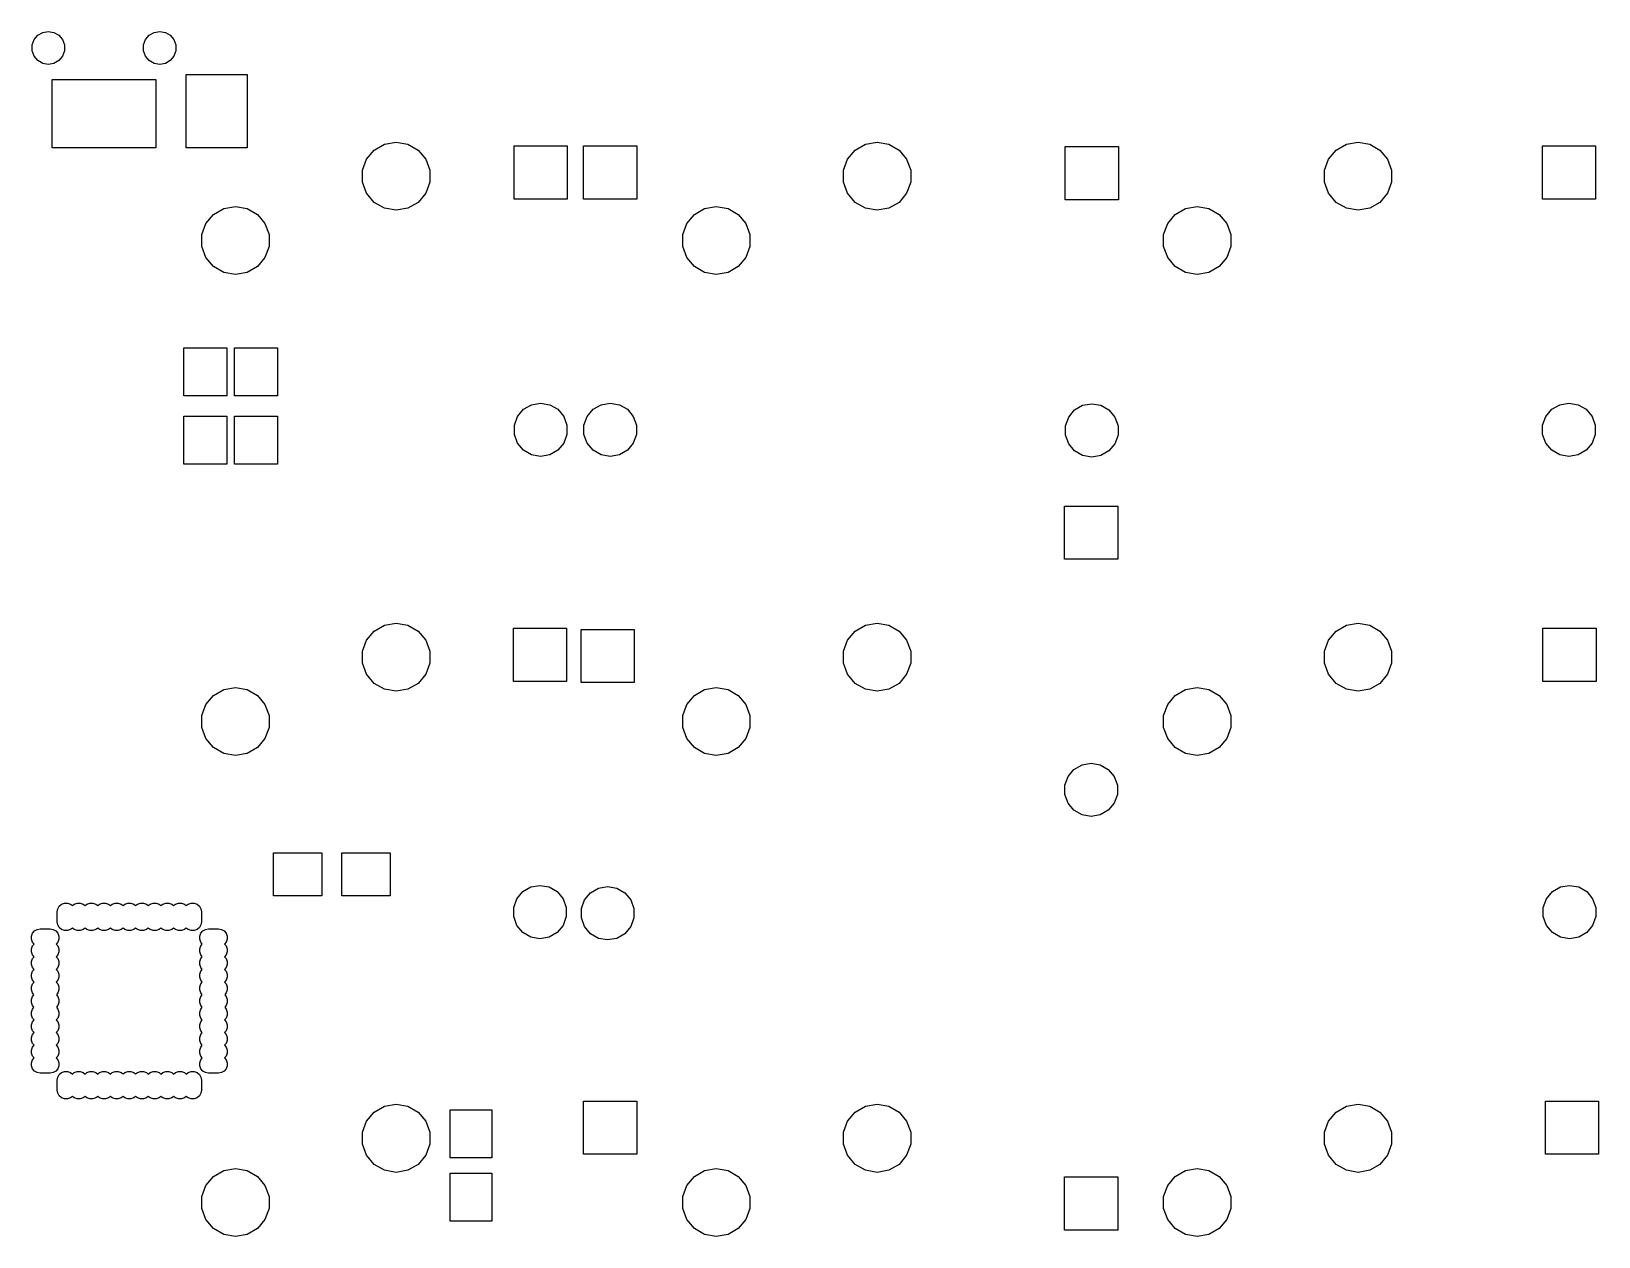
# Model space of a CAD drawing. Extents: x 17 to 274, y -105 to -11.
# Drawn here: x 143.1 to 205, y -58.8 to -11.2 of the extents above; entities that cross this region are included whole.
import ezdxf

# ---------------------------------------------------------------- set-up
doc = ezdxf.new("R2010")
doc.units = 0
doc.header["$MEASUREMENT"] = 0
doc.layers.add('BLACK', color=7, linetype='CONTINUOUS')

msp = doc.modelspace()

# ---------------------------------------------------------------- linework, layer by layer
at = {"layer": 'Black'}
for p, q in [((143.158, -11.7377), (143.236, -11.5249)), ((143.158, -11.9641), (143.158, -11.7377)), ((143.236, -11.5249), (143.381, -11.3514)), ((143.381, -11.3514), (143.577, -11.2382)), ((143.577, -11.2382), (143.8, -11.1988)), ((143.8, -11.1988), (144.023, -11.2382)), ((144.023, -11.2382), (144.219, -11.3514)), ((144.219, -11.3514), (144.365, -11.5249)), ((144.365, -11.5249), (144.443, -11.7377)), ((144.443, -11.7377), (144.443, -11.9641)), ((147.557, -11.7377), (147.635, -11.5249)), ((147.557, -11.9641), (147.557, -11.7377)), ((147.635, -11.5249), (147.781, -11.3514)), ((147.781, -11.3514), (147.977, -11.2382)), ((147.977, -11.2382), (148.2, -11.1988)), ((148.2, -11.1988), (148.423, -11.2382)), ((148.423, -11.2382), (148.619, -11.3514)), ((148.619, -11.3514), (148.764, -11.5249)), ((148.764, -11.5249), (148.842, -11.7377)), ((148.842, -11.7377), (148.842, -11.9641)), ((143.236, -12.1769), (143.158, -11.9641)), ((143.381, -12.3504), (143.236, -12.1769)), ((143.577, -12.4636), (143.381, -12.3504)), ((144.219, -12.3504), (144.023, -12.4636)), ((144.365, -12.1769), (144.219, -12.3504)), ((144.443, -11.9641), (144.365, -12.1769)), ((147.635, -12.1769), (147.557, -11.9641)), ((147.781, -12.3504), (147.635, -12.1769)), ((147.977, -12.4636), (147.781, -12.3504)), ((148.619, -12.3504), (148.423, -12.4636)), ((148.764, -12.1769), (148.619, -12.3504)), ((148.842, -11.9641), (148.764, -12.1769)), ((143.8, -12.503), (143.577, -12.4636)), ((144.023, -12.4636), (143.8, -12.503)), ((148.2, -12.503), (147.977, -12.4636)), ((148.423, -12.4636), (148.2, -12.503)), ((149.251, -15.7999), (149.251, -12.9006)), ((149.251, -12.9006), (151.65, -12.9006)), ((151.65, -12.9006), (151.65, -15.7999)), ((143.95, -15.7999), (143.95, -13.0987)), ((143.95, -13.0987), (144.85, -13.0987)), ((144.85, -13.0987), (145.65, -13.0987)), ((145.65, -13.0987), (146.45, -13.0987)), ((146.45, -13.0987), (147.25, -13.0987)), ((147.25, -13.0987), (148.05, -13.0987)), ((148.05, -13.0987), (148.05, -15.7999)), ((144.75, -15.7999), (143.95, -15.7999)), ((144.85, -15.7999), (144.75, -15.7999)), ((145.55, -15.7999), (144.85, -15.7999)), ((145.65, -15.7999), (145.55, -15.7999)), ((146.35, -15.7999), (145.65, -15.7999)), ((146.45, -15.7999), (146.35, -15.7999)), ((147.15, -15.7999), (146.45, -15.7999)), ((148.05, -15.7999), (147.15, -15.7999)), ((151.65, -15.7999), (149.251, -15.7999)), ((156.372, -16.2459), (156.673, -15.8873)), ((156.673, -15.8873), (157.079, -15.6532)), ((157.079, -15.6532), (157.54, -15.5719)), ((157.54, -15.5719), (158.001, -15.6532)), ((158.001, -15.6532), (158.407, -15.8873)), ((158.407, -15.8873), (158.708, -16.2459)), ((162.198, -17.8252), (162.198, -15.7259)), ((162.198, -15.7259), (164.297, -15.7259)), ((164.297, -15.7259), (164.297, -17.8252)), ((164.948, -17.8252), (164.948, -15.7259)), ((164.948, -15.7259), (167.047, -15.7259)), ((167.047, -15.7259), (167.047, -17.8252)), ((175.372, -16.2459), (175.673, -15.8873)), ((175.673, -15.8873), (176.079, -15.6532)), ((176.079, -15.6532), (176.54, -15.5719)), ((176.54, -15.5719), (177.001, -15.6532)), ((177.001, -15.6532), (177.407, -15.8873)), ((177.407, -15.8873), (177.708, -16.2459)), ((183.973, -17.8501), (183.973, -15.7509)), ((183.973, -15.7509), (186.072, -15.7509)), ((186.072, -15.7509), (186.072, -17.8501)), ((194.372, -16.2459), (194.673, -15.8873)), ((194.673, -15.8873), (195.079, -15.6532)), ((195.079, -15.6532), (195.54, -15.5719)), ((195.54, -15.5719), (196.001, -15.6532)), ((196.001, -15.6532), (196.407, -15.8873)), ((196.407, -15.8873), (196.708, -16.2459)), ((202.823, -17.8252), (202.823, -15.7259)), ((202.823, -15.7259), (204.922, -15.7259)), ((204.922, -15.7259), (204.922, -17.8252)), ((156.212, -16.6859), (156.372, -16.2459)), ((156.212, -17.1541), (156.212, -16.6859)), ((158.708, -16.2459), (158.868, -16.6859)), ((158.868, -16.6859), (158.868, -17.1541)), ((175.212, -16.6859), (175.372, -16.2459)), ((175.212, -17.1541), (175.212, -16.6859)), ((177.708, -16.2459), (177.868, -16.6859)), ((177.868, -16.6859), (177.868, -17.1541)), ((194.212, -16.6859), (194.372, -16.2459)), ((194.212, -17.1541), (194.212, -16.6859)), ((196.708, -16.2459), (196.868, -16.6859)), ((196.868, -16.6859), (196.868, -17.1541)), ((156.372, -17.5941), (156.212, -17.1541)), ((158.868, -17.1541), (158.708, -17.5941)), ((175.372, -17.5941), (175.212, -17.1541)), ((177.868, -17.1541), (177.708, -17.5941)), ((194.372, -17.5941), (194.212, -17.1541)), ((196.868, -17.1541), (196.708, -17.5941)), ((156.673, -17.9527), (156.372, -17.5941)), ((157.079, -18.1868), (156.673, -17.9527)), ((158.407, -17.9527), (158.001, -18.1868)), ((158.708, -17.5941), (158.407, -17.9527)), ((164.297, -17.8252), (162.198, -17.8252)), ((167.047, -17.8252), (164.948, -17.8252)), ((175.673, -17.9527), (175.372, -17.5941)), ((176.079, -18.1868), (175.673, -17.9527)), ((177.407, -17.9527), (177.001, -18.1868)), ((177.708, -17.5941), (177.407, -17.9527)), ((186.072, -17.8501), (183.973, -17.8501)), ((194.673, -17.9527), (194.372, -17.5941)), ((195.079, -18.1868), (194.673, -17.9527)), ((196.407, -17.9527), (196.001, -18.1868)), ((196.708, -17.5941), (196.407, -17.9527)), ((204.922, -17.8252), (202.823, -17.8252)), ((150.022, -18.7859), (150.323, -18.4273)), ((150.323, -18.4273), (150.729, -18.1932)), ((150.729, -18.1932), (151.19, -18.1119)), ((151.19, -18.1119), (151.651, -18.1932)), ((151.651, -18.1932), (152.057, -18.4273)), ((152.057, -18.4273), (152.358, -18.7859)), ((157.54, -18.2681), (157.079, -18.1868)), ((158.001, -18.1868), (157.54, -18.2681)), ((169.022, -18.7859), (169.323, -18.4273)), ((169.323, -18.4273), (169.729, -18.1932)), ((169.729, -18.1932), (170.19, -18.1119)), ((170.19, -18.1119), (170.651, -18.1932)), ((170.651, -18.1932), (171.057, -18.4273)), ((171.057, -18.4273), (171.358, -18.7859)), ((176.54, -18.2681), (176.079, -18.1868)), ((177.001, -18.1868), (176.54, -18.2681)), ((188.022, -18.7859), (188.323, -18.4273)), ((188.323, -18.4273), (188.729, -18.1932)), ((188.729, -18.1932), (189.19, -18.1119)), ((189.19, -18.1119), (189.651, -18.1932)), ((189.651, -18.1932), (190.057, -18.4273)), ((190.057, -18.4273), (190.358, -18.7859)), ((195.54, -18.2681), (195.079, -18.1868)), ((196.001, -18.1868), (195.54, -18.2681)), ((149.862, -19.2259), (150.022, -18.7859)), ((152.358, -18.7859), (152.518, -19.2259)), ((168.862, -19.2259), (169.022, -18.7859)), ((171.358, -18.7859), (171.518, -19.2259)), ((187.862, -19.2259), (188.022, -18.7859)), ((190.358, -18.7859), (190.518, -19.2259)), ((149.862, -19.6941), (149.862, -19.2259)), ((150.022, -20.1341), (149.862, -19.6941)), ((152.518, -19.6941), (152.358, -20.1341)), ((152.518, -19.2259), (152.518, -19.6941)), ((168.862, -19.6941), (168.862, -19.2259)), ((169.022, -20.1341), (168.862, -19.6941)), ((171.518, -19.6941), (171.358, -20.1341)), ((171.518, -19.2259), (171.518, -19.6941)), ((187.862, -19.6941), (187.862, -19.2259)), ((188.022, -20.1341), (187.862, -19.6941)), ((190.518, -19.6941), (190.358, -20.1341)), ((190.518, -19.2259), (190.518, -19.6941)), ((150.323, -20.4927), (150.022, -20.1341)), ((152.358, -20.1341), (152.057, -20.4927)), ((169.323, -20.4927), (169.022, -20.1341)), ((171.358, -20.1341), (171.057, -20.4927)), ((188.323, -20.4927), (188.022, -20.1341)), ((190.358, -20.1341), (190.057, -20.4927)), ((150.729, -20.7268), (150.323, -20.4927)), ((151.19, -20.8081), (150.729, -20.7268)), ((151.651, -20.7268), (151.19, -20.8081)), ((152.057, -20.4927), (151.651, -20.7268)), ((169.729, -20.7268), (169.323, -20.4927)), ((170.19, -20.8081), (169.729, -20.7268)), ((170.651, -20.7268), (170.19, -20.8081)), ((171.057, -20.4927), (170.651, -20.7268)), ((188.729, -20.7268), (188.323, -20.4927)), ((189.19, -20.8081), (188.729, -20.7268)), ((189.651, -20.7268), (189.19, -20.8081)), ((190.057, -20.4927), (189.651, -20.7268)), ((149.15, -25.6), (149.15, -23.7)), ((149.15, -23.7), (150.85, -23.7)), ((150.85, -23.7), (150.85, -25.6)), ((151.15, -25.6), (151.15, -23.7)), ((151.15, -23.7), (152.85, -23.7)), ((152.85, -23.7), (152.85, -25.6)), ((150.85, -25.6), (149.15, -25.6)), ((152.85, -25.6), (151.15, -25.6)), ((162.57, -26.1284), (162.887, -25.9454)), ((162.887, -25.9454), (163.247, -25.8819)), ((163.247, -25.8819), (163.608, -25.9454)), ((163.608, -25.9454), (163.925, -26.1284)), ((165.32, -26.1284), (165.637, -25.9454)), ((165.637, -25.9454), (165.997, -25.8819)), ((165.997, -25.8819), (166.358, -25.9454)), ((166.358, -25.9454), (166.675, -26.1284)), ((184.345, -26.1534), (184.662, -25.9704)), ((184.662, -25.9704), (185.022, -25.9069)), ((185.022, -25.9069), (185.383, -25.9704)), ((185.383, -25.9704), (185.7, -26.1534)), ((203.195, -26.1284), (203.512, -25.9454)), ((203.512, -25.9454), (203.872, -25.8819)), ((203.872, -25.8819), (204.233, -25.9454)), ((204.233, -25.9454), (204.55, -26.1284)), ((149.15, -28.3), (149.15, -26.4)), ((149.15, -26.4), (150.85, -26.4)), ((150.85, -26.4), (150.85, -28.3)), ((151.15, -28.3), (151.15, -26.4)), ((151.15, -26.4), (152.85, -26.4)), ((152.85, -26.4), (152.85, -28.3)), ((162.21, -26.7526), (162.335, -26.4087)), ((162.335, -26.4087), (162.57, -26.1284)), ((163.925, -26.1284), (164.16, -26.4087)), ((164.16, -26.4087), (164.285, -26.7526)), ((164.96, -26.7526), (165.085, -26.4087)), ((165.085, -26.4087), (165.32, -26.1284)), ((166.675, -26.1284), (166.91, -26.4087)), ((166.91, -26.4087), (167.035, -26.7526)), ((183.985, -26.7776), (184.11, -26.4337)), ((184.11, -26.4337), (184.345, -26.1534)), ((185.7, -26.1534), (185.935, -26.4337)), ((185.935, -26.4337), (186.06, -26.7776)), ((202.835, -26.7526), (202.96, -26.4087)), ((202.96, -26.4087), (203.195, -26.1284)), ((204.55, -26.1284), (204.785, -26.4087)), ((204.785, -26.4087), (204.91, -26.7526)), ((162.21, -27.1185), (162.21, -26.7526)), ((162.335, -27.4623), (162.21, -27.1185)), ((164.285, -27.1185), (164.16, -27.4623)), ((164.285, -26.7526), (164.285, -27.1185)), ((164.96, -27.1185), (164.96, -26.7526)), ((165.085, -27.4623), (164.96, -27.1185)), ((167.035, -27.1185), (166.91, -27.4623)), ((167.035, -26.7526), (167.035, -27.1185)), ((183.985, -27.1435), (183.985, -26.7776)), ((184.11, -27.4873), (183.985, -27.1435)), ((186.06, -27.1435), (185.935, -27.4873)), ((186.06, -26.7776), (186.06, -27.1435)), ((202.835, -27.1185), (202.835, -26.7526)), ((202.96, -27.4623), (202.835, -27.1185)), ((204.91, -27.1185), (204.785, -27.4623)), ((204.91, -26.7526), (204.91, -27.1185)), ((162.57, -27.7427), (162.335, -27.4623)), ((162.887, -27.9256), (162.57, -27.7427)), ((163.925, -27.7427), (163.608, -27.9256)), ((164.16, -27.4623), (163.925, -27.7427)), ((165.32, -27.7427), (165.085, -27.4623)), ((165.637, -27.9256), (165.32, -27.7427)), ((166.675, -27.7427), (166.358, -27.9256)), ((166.91, -27.4623), (166.675, -27.7427)), ((184.345, -27.7677), (184.11, -27.4873)), ((184.662, -27.9506), (184.345, -27.7677)), ((185.7, -27.7677), (185.383, -27.9506)), ((185.935, -27.4873), (185.7, -27.7677)), ((203.195, -27.7427), (202.96, -27.4623)), ((203.512, -27.9256), (203.195, -27.7427)), ((204.55, -27.7427), (204.233, -27.9256)), ((204.785, -27.4623), (204.55, -27.7427)), ((150.85, -28.3), (149.15, -28.3)), ((152.85, -28.3), (151.15, -28.3)), ((163.247, -27.9892), (162.887, -27.9256)), ((163.608, -27.9256), (163.247, -27.9892)), ((165.997, -27.9892), (165.637, -27.9256)), ((166.358, -27.9256), (165.997, -27.9892)), ((185.022, -28.0142), (184.662, -27.9506)), ((185.383, -27.9506), (185.022, -28.0142)), ((203.872, -27.9892), (203.512, -27.9256)), ((204.233, -27.9256), (203.872, -27.9892)), ((183.948, -32.0501), (183.948, -29.9509)), ((183.948, -29.9509), (186.047, -29.9509)), ((186.047, -29.9509), (186.047, -32.0501)), ((186.047, -32.0501), (183.948, -32.0501)), ((156.673, -34.8873), (157.079, -34.6532)), ((157.079, -34.6532), (157.54, -34.5719)), ((157.54, -34.5719), (158.001, -34.6532)), ((158.001, -34.6532), (158.407, -34.8873)), ((175.673, -34.8873), (176.079, -34.6532)), ((176.079, -34.6532), (176.54, -34.5719)), ((176.54, -34.5719), (177.001, -34.6532)), ((177.001, -34.6532), (177.407, -34.8873)), ((194.673, -34.8873), (195.079, -34.6532)), ((195.079, -34.6532), (195.54, -34.5719)), ((195.54, -34.5719), (196.001, -34.6532)), ((196.001, -34.6532), (196.407, -34.8873)), ((156.212, -35.6859), (156.372, -35.2459)), ((156.372, -35.2459), (156.673, -34.8873)), ((158.407, -34.8873), (158.708, -35.2459)), ((158.708, -35.2459), (158.868, -35.6859)), ((162.173, -36.8751), (162.173, -34.7759)), ((162.173, -34.7759), (164.272, -34.7759)), ((164.272, -34.7759), (164.272, -36.8751)), ((164.848, -36.9251), (164.848, -34.8259)), ((164.848, -34.8259), (166.947, -34.8259)), ((166.947, -34.8259), (166.947, -36.9251)), ((175.212, -35.6859), (175.372, -35.2459)), ((175.372, -35.2459), (175.673, -34.8873)), ((177.407, -34.8873), (177.708, -35.2459)), ((177.708, -35.2459), (177.868, -35.6859)), ((194.212, -35.6859), (194.372, -35.2459)), ((194.372, -35.2459), (194.673, -34.8873)), ((196.407, -34.8873), (196.708, -35.2459)), ((196.708, -35.2459), (196.868, -35.6859)), ((202.848, -36.8751), (202.848, -34.7759)), ((202.848, -34.7759), (204.947, -34.7759)), ((204.947, -34.7759), (204.947, -36.8751)), ((156.212, -36.1541), (156.212, -35.6859)), ((158.868, -35.6859), (158.868, -36.1541)), ((175.212, -36.1541), (175.212, -35.6859)), ((177.868, -35.6859), (177.868, -36.1541)), ((194.212, -36.1541), (194.212, -35.6859)), ((196.868, -35.6859), (196.868, -36.1541)), ((156.372, -36.5941), (156.212, -36.1541)), ((158.868, -36.1541), (158.708, -36.5941)), ((175.372, -36.5941), (175.212, -36.1541)), ((177.868, -36.1541), (177.708, -36.5941)), ((194.372, -36.5941), (194.212, -36.1541)), ((196.868, -36.1541), (196.708, -36.5941)), ((150.729, -37.1932), (151.19, -37.1119)), ((151.19, -37.1119), (151.651, -37.1932)), ((156.673, -36.9527), (156.372, -36.5941)), ((157.079, -37.1868), (156.673, -36.9527)), ((158.407, -36.9527), (158.001, -37.1868)), ((158.708, -36.5941), (158.407, -36.9527)), ((164.272, -36.8751), (162.173, -36.8751)), ((166.947, -36.9251), (164.848, -36.9251)), ((169.729, -37.1932), (170.19, -37.1119)), ((170.19, -37.1119), (170.651, -37.1932)), ((175.673, -36.9527), (175.372, -36.5941)), ((176.079, -37.1868), (175.673, -36.9527)), ((177.407, -36.9527), (177.001, -37.1868)), ((177.708, -36.5941), (177.407, -36.9527)), ((188.729, -37.1932), (189.19, -37.1119)), ((189.19, -37.1119), (189.651, -37.1932)), ((194.673, -36.9527), (194.372, -36.5941)), ((195.079, -37.1868), (194.673, -36.9527)), ((196.407, -36.9527), (196.001, -37.1868)), ((196.708, -36.5941), (196.407, -36.9527)), ((204.947, -36.8751), (202.848, -36.8751)), ((150.022, -37.7859), (150.323, -37.4273)), ((150.323, -37.4273), (150.729, -37.1932)), ((151.651, -37.1932), (152.057, -37.4273)), ((152.057, -37.4273), (152.358, -37.7859)), ((157.54, -37.2681), (157.079, -37.1868)), ((158.001, -37.1868), (157.54, -37.2681)), ((169.022, -37.7859), (169.323, -37.4273)), ((169.323, -37.4273), (169.729, -37.1932)), ((170.651, -37.1932), (171.057, -37.4273)), ((171.057, -37.4273), (171.358, -37.7859)), ((176.54, -37.2681), (176.079, -37.1868)), ((177.001, -37.1868), (176.54, -37.2681)), ((188.022, -37.7859), (188.323, -37.4273)), ((188.323, -37.4273), (188.729, -37.1932)), ((189.651, -37.1932), (190.057, -37.4273)), ((190.057, -37.4273), (190.358, -37.7859)), ((195.54, -37.2681), (195.079, -37.1868)), ((196.001, -37.1868), (195.54, -37.2681)), ((149.862, -38.2259), (150.022, -37.7859)), ((149.862, -38.6941), (149.862, -38.2259)), ((152.358, -37.7859), (152.518, -38.2259)), ((152.518, -38.2259), (152.518, -38.6941)), ((168.862, -38.2259), (169.022, -37.7859)), ((168.862, -38.6941), (168.862, -38.2259)), ((171.358, -37.7859), (171.518, -38.2259)), ((171.518, -38.2259), (171.518, -38.6941)), ((187.862, -38.2259), (188.022, -37.7859)), ((187.862, -38.6941), (187.862, -38.2259)), ((190.358, -37.7859), (190.518, -38.2259)), ((190.518, -38.2259), (190.518, -38.6941)), ((150.022, -39.1341), (149.862, -38.6941)), ((152.518, -38.6941), (152.358, -39.1341)), ((169.022, -39.1341), (168.862, -38.6941)), ((171.518, -38.6941), (171.358, -39.1341)), ((188.022, -39.1341), (187.862, -38.6941)), ((190.518, -38.6941), (190.358, -39.1341)), ((150.323, -39.4927), (150.022, -39.1341)), ((150.729, -39.7268), (150.323, -39.4927)), ((152.057, -39.4927), (151.651, -39.7268)), ((152.358, -39.1341), (152.057, -39.4927)), ((169.323, -39.4927), (169.022, -39.1341)), ((169.729, -39.7268), (169.323, -39.4927)), ((171.057, -39.4927), (170.651, -39.7268)), ((171.358, -39.1341), (171.057, -39.4927)), ((188.323, -39.4927), (188.022, -39.1341)), ((188.729, -39.7268), (188.323, -39.4927)), ((190.057, -39.4927), (189.651, -39.7268)), ((190.358, -39.1341), (190.057, -39.4927)), ((151.19, -39.8081), (150.729, -39.7268)), ((151.651, -39.7268), (151.19, -39.8081)), ((170.19, -39.8081), (169.729, -39.7268)), ((170.651, -39.7268), (170.19, -39.8081)), ((184.32, -40.3534), (184.637, -40.1704)), ((184.637, -40.1704), (184.997, -40.1069)), ((184.997, -40.1069), (185.358, -40.1704)), ((185.358, -40.1704), (185.675, -40.3534)), ((189.19, -39.8081), (188.729, -39.7268)), ((189.651, -39.7268), (189.19, -39.8081)), ((183.96, -40.9776), (184.085, -40.6337)), ((184.085, -40.6337), (184.32, -40.3534)), ((185.675, -40.3534), (185.91, -40.6337)), ((185.91, -40.6337), (186.035, -40.9776)), ((183.96, -41.3435), (183.96, -40.9776)), ((184.085, -41.6873), (183.96, -41.3435)), ((186.035, -41.3435), (185.91, -41.6873)), ((186.035, -40.9776), (186.035, -41.3435)), ((184.32, -41.9677), (184.085, -41.6873)), ((184.637, -42.1506), (184.32, -41.9677)), ((185.675, -41.9677), (185.358, -42.1506)), ((185.91, -41.6873), (185.675, -41.9677)), ((184.997, -42.2142), (184.637, -42.1506)), ((185.358, -42.1506), (184.997, -42.2142)), ((152.7, -45.35), (152.7, -43.65)), ((152.7, -43.65), (154.6, -43.65)), ((154.6, -43.65), (154.6, -45.35)), ((155.4, -45.35), (155.4, -43.65)), ((155.4, -43.65), (157.3, -43.65)), ((157.3, -43.65), (157.3, -45.35)), ((162.31, -45.4587), (162.545, -45.1784)), ((162.545, -45.1784), (162.862, -44.9954)), ((162.862, -44.9954), (163.222, -44.9319)), ((163.222, -44.9319), (163.583, -44.9954)), ((163.583, -44.9954), (163.9, -45.1784)), ((163.9, -45.1784), (164.135, -45.4587)), ((165.22, -45.2284), (165.537, -45.0454)), ((165.537, -45.0454), (165.897, -44.9819)), ((165.897, -44.9819), (166.258, -45.0454)), ((166.258, -45.0454), (166.575, -45.2284)), ((202.985, -45.4587), (203.22, -45.1784)), ((203.22, -45.1784), (203.537, -44.9954)), ((203.537, -44.9954), (203.897, -44.9319)), ((203.897, -44.9319), (204.258, -44.9954)), ((204.258, -44.9954), (204.575, -45.1784)), ((204.575, -45.1784), (204.81, -45.4587)), ((144.172, -45.854), (144.233, -45.7488)), ((144.233, -45.7488), (144.326, -45.6707)), ((144.326, -45.6707), (144.44, -45.6291)), ((144.44, -45.6291), (144.561, -45.6291)), ((144.561, -45.6291), (144.676, -45.6707)), ((144.676, -45.6707), (144.751, -45.7338)), ((144.751, -45.7338), (144.826, -45.6707)), ((144.826, -45.6707), (144.94, -45.6291)), ((144.94, -45.6291), (145.062, -45.6291)), ((145.062, -45.6291), (145.176, -45.6707)), ((145.176, -45.6707), (145.251, -45.7338)), ((145.251, -45.7338), (145.326, -45.6707)), ((145.326, -45.6707), (145.441, -45.6291)), ((145.441, -45.6291), (145.562, -45.6291)), ((145.562, -45.6291), (145.676, -45.6707)), ((145.676, -45.6707), (145.752, -45.7338)), ((145.752, -45.7338), (145.827, -45.6707)), ((145.827, -45.6707), (145.941, -45.6291)), ((145.941, -45.6291), (146.063, -45.6291)), ((146.063, -45.6291), (146.177, -45.6707)), ((146.177, -45.6707), (146.252, -45.7338)), ((146.252, -45.7338), (146.327, -45.6707)), ((146.327, -45.6707), (146.441, -45.6291)), ((146.441, -45.6291), (146.563, -45.6291)), ((146.563, -45.6291), (146.677, -45.6707)), ((146.677, -45.6707), (146.751, -45.7327)), ((146.751, -45.7327), (146.825, -45.6707)), ((146.825, -45.6707), (146.939, -45.6291)), ((146.939, -45.6291), (147.061, -45.6291)), ((147.061, -45.6291), (147.175, -45.6707)), ((147.175, -45.6707), (147.249, -45.7327)), ((147.249, -45.7327), (147.323, -45.6707)), ((147.323, -45.6707), (147.437, -45.6291)), ((147.437, -45.6291), (147.559, -45.6291)), ((147.559, -45.6291), (147.673, -45.6707)), ((147.673, -45.6707), (147.748, -45.7338)), ((147.748, -45.7338), (147.823, -45.6707)), ((147.823, -45.6707), (147.937, -45.6291)), ((147.937, -45.6291), (148.059, -45.6291)), ((148.059, -45.6291), (148.173, -45.6707)), ((148.173, -45.6707), (148.248, -45.7338)), ((148.248, -45.7338), (148.324, -45.6707)), ((148.324, -45.6707), (148.438, -45.6291)), ((148.438, -45.6291), (148.559, -45.6291)), ((148.559, -45.6291), (148.674, -45.6707)), ((148.674, -45.6707), (148.749, -45.7338)), ((148.749, -45.7338), (148.824, -45.6707)), ((148.824, -45.6707), (148.938, -45.6291)), ((148.938, -45.6291), (149.06, -45.6291)), ((149.06, -45.6291), (149.174, -45.6707)), ((149.174, -45.6707), (149.249, -45.7338)), ((149.249, -45.7338), (149.324, -45.6707)), ((149.324, -45.6707), (149.439, -45.6291)), ((149.439, -45.6291), (149.56, -45.6291)), ((149.56, -45.6291), (149.674, -45.6707)), ((149.674, -45.6707), (149.767, -45.7488)), ((149.767, -45.7488), (149.828, -45.854)), ((154.6, -45.35), (152.7, -45.35)), ((157.3, -45.35), (155.4, -45.35)), ((162.185, -45.8026), (162.31, -45.4587)), ((162.185, -46.1685), (162.185, -45.8026)), ((164.135, -45.4587), (164.26, -45.8026)), ((164.26, -45.8026), (164.26, -46.1685)), ((164.86, -45.8526), (164.985, -45.5087)), ((164.985, -45.5087), (165.22, -45.2284)), ((166.575, -45.2284), (166.81, -45.5087)), ((166.81, -45.5087), (166.935, -45.8526)), ((202.86, -45.8026), (202.985, -45.4587)), ((202.86, -46.1685), (202.86, -45.8026)), ((204.81, -45.4587), (204.935, -45.8026)), ((204.935, -45.8026), (204.935, -46.1685)), ((144.151, -45.9737), (144.172, -45.854)), ((144.151, -46.3766), (144.151, -45.9737)), ((144.172, -46.4963), (144.151, -46.3766)), ((149.828, -45.854), (149.849, -45.9737)), ((149.849, -46.3766), (149.828, -46.4963)), ((149.849, -45.9737), (149.849, -46.3766)), ((162.31, -46.5123), (162.185, -46.1685)), ((164.26, -46.1685), (164.135, -46.5123)), ((164.86, -46.2185), (164.86, -45.8526)), ((164.985, -46.5623), (164.86, -46.2185)), ((166.935, -46.2185), (166.81, -46.5623)), ((166.935, -45.8526), (166.935, -46.2185)), ((202.985, -46.5123), (202.86, -46.1685)), ((204.935, -46.1685), (204.81, -46.5123)), ((143.129, -46.9399), (143.171, -46.8257)), ((143.129, -47.0614), (143.129, -46.9399)), ((143.171, -46.8257), (143.249, -46.7326)), ((143.249, -46.7326), (143.354, -46.6719)), ((143.354, -46.6719), (143.474, -46.6508)), ((143.474, -46.6508), (143.877, -46.6508)), ((143.877, -46.6508), (143.996, -46.6719)), ((143.996, -46.6719), (144.102, -46.7326)), ((144.102, -46.7326), (144.18, -46.8257)), ((144.233, -46.6015), (144.172, -46.4963)), ((144.18, -46.8257), (144.221, -46.9399)), ((144.221, -46.9399), (144.221, -47.0614)), ((144.326, -46.6796), (144.233, -46.6015)), ((144.44, -46.7212), (144.326, -46.6796)), ((144.561, -46.7212), (144.44, -46.7212)), ((144.676, -46.6796), (144.561, -46.7212)), ((144.751, -46.6165), (144.676, -46.6796)), ((144.826, -46.6796), (144.751, -46.6165)), ((144.94, -46.7212), (144.826, -46.6796)), ((145.062, -46.7212), (144.94, -46.7212)), ((145.176, -46.6796), (145.062, -46.7212)), ((145.251, -46.6165), (145.176, -46.6796)), ((145.326, -46.6796), (145.251, -46.6165)), ((145.441, -46.7212), (145.326, -46.6796)), ((145.562, -46.7212), (145.441, -46.7212)), ((145.676, -46.6796), (145.562, -46.7212)), ((145.752, -46.6165), (145.676, -46.6796)), ((145.827, -46.6796), (145.752, -46.6165)), ((145.941, -46.7212), (145.827, -46.6796)), ((146.063, -46.7212), (145.941, -46.7212)), ((146.177, -46.6796), (146.063, -46.7212)), ((146.252, -46.6165), (146.177, -46.6796)), ((146.327, -46.6796), (146.252, -46.6165)), ((146.441, -46.7212), (146.327, -46.6796)), ((146.563, -46.7212), (146.441, -46.7212)), ((146.677, -46.6796), (146.563, -46.7212)), ((146.751, -46.6175), (146.677, -46.6796)), ((146.825, -46.6796), (146.751, -46.6175)), ((146.939, -46.7212), (146.825, -46.6796)), ((147.061, -46.7212), (146.939, -46.7212)), ((147.175, -46.6796), (147.061, -46.7212)), ((147.249, -46.6175), (147.175, -46.6796)), ((147.323, -46.6796), (147.249, -46.6175)), ((147.437, -46.7212), (147.323, -46.6796)), ((147.559, -46.7212), (147.437, -46.7212)), ((147.673, -46.6796), (147.559, -46.7212)), ((147.748, -46.6165), (147.673, -46.6796)), ((147.823, -46.6796), (147.748, -46.6165)), ((147.937, -46.7212), (147.823, -46.6796)), ((148.059, -46.7212), (147.937, -46.7212)), ((148.173, -46.6796), (148.059, -46.7212)), ((148.248, -46.6165), (148.173, -46.6796)), ((148.324, -46.6796), (148.248, -46.6165)), ((148.438, -46.7212), (148.324, -46.6796)), ((148.559, -46.7212), (148.438, -46.7212)), ((148.674, -46.6796), (148.559, -46.7212)), ((148.749, -46.6165), (148.674, -46.6796)), ((148.824, -46.6796), (148.749, -46.6165)), ((148.938, -46.7212), (148.824, -46.6796)), ((149.06, -46.7212), (148.938, -46.7212)), ((149.174, -46.6796), (149.06, -46.7212)), ((149.249, -46.6165), (149.174, -46.6796)), ((149.324, -46.6796), (149.249, -46.6165)), ((149.439, -46.7212), (149.324, -46.6796)), ((149.56, -46.7212), (149.439, -46.7212)), ((149.674, -46.6796), (149.56, -46.7212)), ((149.767, -46.6015), (149.674, -46.6796)), ((149.828, -46.4963), (149.767, -46.6015)), ((149.779, -46.9399), (149.82, -46.8257)), ((149.779, -47.0614), (149.779, -46.9399)), ((149.82, -46.8257), (149.898, -46.7326)), ((149.898, -46.7326), (150.004, -46.6719)), ((150.004, -46.6719), (150.123, -46.6508)), ((150.123, -46.6508), (150.526, -46.6508)), ((150.526, -46.6508), (150.646, -46.6719)), ((150.646, -46.6719), (150.751, -46.7326)), ((150.751, -46.7326), (150.829, -46.8257)), ((150.829, -46.8257), (150.871, -46.9399)), ((150.871, -46.9399), (150.871, -47.0614)), ((162.545, -46.7927), (162.31, -46.5123)), ((162.862, -46.9756), (162.545, -46.7927)), ((163.222, -47.0392), (162.862, -46.9756)), ((163.583, -46.9756), (163.222, -47.0392)), ((163.9, -46.7927), (163.583, -46.9756)), ((164.135, -46.5123), (163.9, -46.7927)), ((165.22, -46.8427), (164.985, -46.5623)), ((165.537, -47.0256), (165.22, -46.8427)), ((165.897, -47.0892), (165.537, -47.0256)), ((166.258, -47.0256), (165.897, -47.0892)), ((166.575, -46.8427), (166.258, -47.0256)), ((166.81, -46.5623), (166.575, -46.8427)), ((203.22, -46.7927), (202.985, -46.5123)), ((203.537, -46.9756), (203.22, -46.7927)), ((203.897, -47.0392), (203.537, -46.9756)), ((204.258, -46.9756), (203.897, -47.0392)), ((204.575, -46.7927), (204.258, -46.9756)), ((204.81, -46.5123), (204.575, -46.7927)), ((143.171, -47.1756), (143.129, -47.0614)), ((143.129, -47.4403), (143.171, -47.3261)), ((143.129, -47.5618), (143.129, -47.4403)), ((143.171, -47.676), (143.129, -47.5618)), ((143.234, -47.2508), (143.171, -47.1756)), ((143.171, -47.3261), (143.234, -47.2508)), ((143.234, -47.7512), (143.171, -47.676)), ((144.18, -47.1756), (144.116, -47.2508)), ((144.116, -47.2508), (144.18, -47.3261)), ((144.18, -47.676), (144.116, -47.7512)), ((144.221, -47.0614), (144.18, -47.1756)), ((144.18, -47.3261), (144.221, -47.4403)), ((144.221, -47.5618), (144.18, -47.676)), ((144.221, -47.4403), (144.221, -47.5618)), ((149.82, -47.1756), (149.779, -47.0614)), ((149.779, -47.4403), (149.82, -47.3261)), ((149.779, -47.5618), (149.779, -47.4403)), ((149.82, -47.676), (149.779, -47.5618)), ((149.884, -47.2508), (149.82, -47.1756)), ((149.82, -47.3261), (149.884, -47.2508)), ((149.884, -47.7512), (149.82, -47.676)), ((150.829, -47.1756), (150.766, -47.2508)), ((150.766, -47.2508), (150.829, -47.3261)), ((150.829, -47.676), (150.766, -47.7512)), ((150.871, -47.0614), (150.829, -47.1756)), ((150.829, -47.3261), (150.871, -47.4403)), ((150.871, -47.5618), (150.829, -47.676)), ((150.871, -47.4403), (150.871, -47.5618)), ((143.129, -47.9406), (143.171, -47.8265)), ((143.129, -48.0622), (143.129, -47.9406)), ((143.171, -48.1763), (143.129, -48.0622)), ((143.171, -47.8265), (143.234, -47.7512)), ((143.234, -48.2516), (143.171, -48.1763)), ((143.171, -48.3269), (143.234, -48.2516)), ((144.116, -47.7512), (144.18, -47.8265)), ((144.18, -48.1763), (144.116, -48.2516)), ((144.116, -48.2516), (144.18, -48.3269)), ((144.18, -47.8265), (144.221, -47.9406)), ((144.221, -48.0622), (144.18, -48.1763)), ((144.221, -47.9406), (144.221, -48.0622)), ((149.779, -47.9406), (149.82, -47.8265)), ((149.779, -48.0622), (149.779, -47.9406)), ((149.82, -48.1763), (149.779, -48.0622)), ((149.82, -47.8265), (149.884, -47.7512)), ((149.884, -48.2516), (149.82, -48.1763)), ((149.82, -48.3269), (149.884, -48.2516)), ((150.766, -47.7512), (150.829, -47.8265)), ((150.829, -48.1763), (150.766, -48.2516)), ((150.766, -48.2516), (150.829, -48.3269)), ((150.829, -47.8265), (150.871, -47.9406)), ((150.871, -48.0622), (150.829, -48.1763)), ((150.871, -47.9406), (150.871, -48.0622)), ((143.129, -48.441), (143.171, -48.3269)), ((143.129, -48.5625), (143.129, -48.441)), ((143.171, -48.6767), (143.129, -48.5625)), ((143.129, -48.9414), (143.171, -48.8272)), ((143.234, -48.752), (143.171, -48.6767)), ((143.171, -48.8272), (143.234, -48.752)), ((144.18, -48.6767), (144.116, -48.752)), ((144.116, -48.752), (144.18, -48.8272)), ((144.18, -48.3269), (144.221, -48.441)), ((144.221, -48.5625), (144.18, -48.6767)), ((144.18, -48.8272), (144.221, -48.9414)), ((144.221, -48.441), (144.221, -48.5625)), ((149.779, -48.441), (149.82, -48.3269)), ((149.779, -48.5625), (149.779, -48.441)), ((149.82, -48.6767), (149.779, -48.5625)), ((149.779, -48.9414), (149.82, -48.8272)), ((149.884, -48.752), (149.82, -48.6767)), ((149.82, -48.8272), (149.884, -48.752)), ((150.829, -48.6767), (150.766, -48.752)), ((150.766, -48.752), (150.829, -48.8272)), ((150.829, -48.3269), (150.871, -48.441)), ((150.871, -48.5625), (150.829, -48.6767)), ((150.829, -48.8272), (150.871, -48.9414)), ((150.871, -48.441), (150.871, -48.5625)), ((143.129, -49.0629), (143.129, -48.9414)), ((143.171, -49.1771), (143.129, -49.0629)), ((143.129, -49.4392), (143.171, -49.3251)), ((143.129, -49.5608), (143.129, -49.4392)), ((143.233, -49.2511), (143.171, -49.1771)), ((143.171, -49.3251), (143.233, -49.2511)), ((144.18, -49.1771), (144.118, -49.2511)), ((144.118, -49.2511), (144.18, -49.3251)), ((144.221, -49.0629), (144.18, -49.1771)), ((144.18, -49.3251), (144.221, -49.4392)), ((144.221, -48.9414), (144.221, -49.0629)), ((144.221, -49.4392), (144.221, -49.5608)), ((149.779, -49.0629), (149.779, -48.9414)), ((149.82, -49.1771), (149.779, -49.0629)), ((149.779, -49.4392), (149.82, -49.3251)), ((149.779, -49.5608), (149.779, -49.4392)), ((149.882, -49.2511), (149.82, -49.1771)), ((149.82, -49.3251), (149.882, -49.2511)), ((150.829, -49.1771), (150.767, -49.2511)), ((150.767, -49.2511), (150.829, -49.3251)), ((150.871, -49.0629), (150.829, -49.1771)), ((150.829, -49.3251), (150.871, -49.4392)), ((150.871, -48.9414), (150.871, -49.0629)), ((150.871, -49.4392), (150.871, -49.5608)), ((143.171, -49.6749), (143.129, -49.5608)), ((143.129, -49.9371), (143.171, -49.8229)), ((143.129, -50.0586), (143.129, -49.9371)), ((143.171, -50.1728), (143.129, -50.0586)), ((143.233, -49.7489), (143.171, -49.6749)), ((143.171, -49.8229), (143.233, -49.7489)), ((144.18, -49.6749), (144.118, -49.7489)), ((144.118, -49.7489), (144.18, -49.8229)), ((144.221, -49.5608), (144.18, -49.6749)), ((144.18, -49.8229), (144.221, -49.9371)), ((144.221, -50.0586), (144.18, -50.1728)), ((144.221, -49.9371), (144.221, -50.0586)), ((149.82, -49.6749), (149.779, -49.5608)), ((149.779, -49.9371), (149.82, -49.8229)), ((149.779, -50.0586), (149.779, -49.9371)), ((149.82, -50.1728), (149.779, -50.0586)), ((149.882, -49.7489), (149.82, -49.6749)), ((149.82, -49.8229), (149.882, -49.7489)), ((150.829, -49.6749), (150.767, -49.7489)), ((150.767, -49.7489), (150.829, -49.8229)), ((150.871, -49.5608), (150.829, -49.6749)), ((150.829, -49.8229), (150.871, -49.9371)), ((150.871, -50.0586), (150.829, -50.1728)), ((150.871, -49.9371), (150.871, -50.0586)), ((143.129, -50.4375), (143.171, -50.3233)), ((143.129, -50.559), (143.129, -50.4375)), ((143.171, -50.6731), (143.129, -50.559)), ((143.234, -50.248), (143.171, -50.1728)), ((143.171, -50.3233), (143.234, -50.248)), ((143.234, -50.7484), (143.171, -50.6731)), ((143.171, -50.8237), (143.234, -50.7484)), ((144.18, -50.1728), (144.116, -50.248)), ((144.116, -50.248), (144.18, -50.3233)), ((144.18, -50.6731), (144.116, -50.7484)), ((144.116, -50.7484), (144.18, -50.8237)), ((144.18, -50.3233), (144.221, -50.4375)), ((144.221, -50.559), (144.18, -50.6731)), ((144.221, -50.4375), (144.221, -50.559)), ((149.779, -50.4375), (149.82, -50.3233)), ((149.779, -50.559), (149.779, -50.4375)), ((149.82, -50.6731), (149.779, -50.559)), ((149.884, -50.248), (149.82, -50.1728)), ((149.82, -50.3233), (149.884, -50.248)), ((149.884, -50.7484), (149.82, -50.6731)), ((149.82, -50.8237), (149.884, -50.7484)), ((150.829, -50.1728), (150.766, -50.248)), ((150.766, -50.248), (150.829, -50.3233)), ((150.829, -50.6731), (150.766, -50.7484)), ((150.766, -50.7484), (150.829, -50.8237)), ((150.829, -50.3233), (150.871, -50.4375)), ((150.871, -50.559), (150.829, -50.6731)), ((150.871, -50.4375), (150.871, -50.559)), ((143.129, -50.9378), (143.171, -50.8237)), ((143.129, -51.0594), (143.129, -50.9378)), ((143.171, -51.1735), (143.129, -51.0594)), ((143.129, -51.4382), (143.171, -51.324)), ((143.234, -51.2488), (143.171, -51.1735)), ((143.171, -51.324), (143.234, -51.2488)), ((144.18, -51.1735), (144.116, -51.2488)), ((144.116, -51.2488), (144.18, -51.324)), ((144.18, -50.8237), (144.221, -50.9378)), ((144.221, -51.0594), (144.18, -51.1735)), ((144.18, -51.324), (144.221, -51.4382)), ((144.221, -50.9378), (144.221, -51.0594)), ((149.779, -50.9378), (149.82, -50.8237)), ((149.779, -51.0594), (149.779, -50.9378)), ((149.82, -51.1735), (149.779, -51.0594)), ((149.779, -51.4382), (149.82, -51.324)), ((149.884, -51.2488), (149.82, -51.1735)), ((149.82, -51.324), (149.884, -51.2488)), ((150.829, -51.1735), (150.766, -51.2488)), ((150.766, -51.2488), (150.829, -51.324)), ((150.829, -50.8237), (150.871, -50.9378)), ((150.871, -51.0594), (150.829, -51.1735)), ((150.829, -51.324), (150.871, -51.4382)), ((150.871, -50.9378), (150.871, -51.0594)), ((143.129, -51.5597), (143.129, -51.4382)), ((143.171, -51.6739), (143.129, -51.5597)), ((143.129, -51.9386), (143.171, -51.8244)), ((143.129, -52.0601), (143.129, -51.9386)), ((143.234, -51.7492), (143.171, -51.6739)), ((143.171, -51.8244), (143.234, -51.7492)), ((144.18, -51.6739), (144.116, -51.7492)), ((144.116, -51.7492), (144.18, -51.8244)), ((144.221, -51.5597), (144.18, -51.6739)), ((144.18, -51.8244), (144.221, -51.9386)), ((144.221, -51.4382), (144.221, -51.5597)), ((144.221, -51.9386), (144.221, -52.0601)), ((149.779, -51.5597), (149.779, -51.4382)), ((149.82, -51.6739), (149.779, -51.5597)), ((149.779, -51.9386), (149.82, -51.8244)), ((149.779, -52.0601), (149.779, -51.9386)), ((149.884, -51.7492), (149.82, -51.6739)), ((149.82, -51.8244), (149.884, -51.7492)), ((150.829, -51.6739), (150.766, -51.7492)), ((150.766, -51.7492), (150.829, -51.8244)), ((150.871, -51.5597), (150.829, -51.6739)), ((150.829, -51.8244), (150.871, -51.9386)), ((150.871, -51.4382), (150.871, -51.5597)), ((150.871, -51.9386), (150.871, -52.0601)), ((143.171, -52.1743), (143.129, -52.0601)), ((143.249, -52.2674), (143.171, -52.1743)), ((143.354, -52.3281), (143.249, -52.2674)), ((143.474, -52.3492), (143.354, -52.3281)), ((143.877, -52.3492), (143.474, -52.3492)), ((143.996, -52.3281), (143.877, -52.3492)), ((144.102, -52.2674), (143.996, -52.3281)), ((144.18, -52.1743), (144.102, -52.2674)), ((144.151, -52.6234), (144.172, -52.5037)), ((144.151, -53.0263), (144.151, -52.6234)), ((144.172, -52.5037), (144.233, -52.3985)), ((144.221, -52.0601), (144.18, -52.1743)), ((144.233, -52.3985), (144.326, -52.3204)), ((144.326, -52.3204), (144.44, -52.2788)), ((144.44, -52.2788), (144.561, -52.2788)), ((144.561, -52.2788), (144.676, -52.3204)), ((144.676, -52.3204), (144.751, -52.3835)), ((144.751, -52.3835), (144.826, -52.3204)), ((144.826, -52.3204), (144.94, -52.2788)), ((144.94, -52.2788), (145.062, -52.2788)), ((145.062, -52.2788), (145.176, -52.3204)), ((145.176, -52.3204), (145.251, -52.3835)), ((145.251, -52.3835), (145.326, -52.3204)), ((145.326, -52.3204), (145.441, -52.2788)), ((145.441, -52.2788), (145.562, -52.2788)), ((145.562, -52.2788), (145.676, -52.3204)), ((145.676, -52.3204), (145.752, -52.3835)), ((145.752, -52.3835), (145.827, -52.3204)), ((145.827, -52.3204), (145.941, -52.2788)), ((145.941, -52.2788), (146.063, -52.2788)), ((146.063, -52.2788), (146.177, -52.3204)), ((146.177, -52.3204), (146.252, -52.3835)), ((146.252, -52.3835), (146.327, -52.3204)), ((146.327, -52.3204), (146.441, -52.2788)), ((146.441, -52.2788), (146.563, -52.2788)), ((146.563, -52.2788), (146.677, -52.3204)), ((146.677, -52.3204), (146.751, -52.3825)), ((146.751, -52.3825), (146.825, -52.3204)), ((146.825, -52.3204), (146.939, -52.2788)), ((146.939, -52.2788), (147.061, -52.2788)), ((147.061, -52.2788), (147.175, -52.3204)), ((147.175, -52.3204), (147.249, -52.3825)), ((147.249, -52.3825), (147.323, -52.3204)), ((147.323, -52.3204), (147.437, -52.2788)), ((147.437, -52.2788), (147.559, -52.2788)), ((147.559, -52.2788), (147.673, -52.3204)), ((147.673, -52.3204), (147.748, -52.3835)), ((147.748, -52.3835), (147.823, -52.3204)), ((147.823, -52.3204), (147.937, -52.2788)), ((147.937, -52.2788), (148.059, -52.2788)), ((148.059, -52.2788), (148.173, -52.3204)), ((148.173, -52.3204), (148.248, -52.3835)), ((148.248, -52.3835), (148.324, -52.3204)), ((148.324, -52.3204), (148.438, -52.2788)), ((148.438, -52.2788), (148.559, -52.2788)), ((148.559, -52.2788), (148.674, -52.3204)), ((148.674, -52.3204), (148.749, -52.3835)), ((148.749, -52.3835), (148.824, -52.3204)), ((148.824, -52.3204), (148.938, -52.2788)), ((148.938, -52.2788), (149.06, -52.2788)), ((149.06, -52.2788), (149.174, -52.3204)), ((149.174, -52.3204), (149.249, -52.3835)), ((149.249, -52.3835), (149.324, -52.3204)), ((149.324, -52.3204), (149.439, -52.2788)), ((149.439, -52.2788), (149.56, -52.2788)), ((149.56, -52.2788), (149.674, -52.3204)), ((149.674, -52.3204), (149.767, -52.3985)), ((149.767, -52.3985), (149.828, -52.5037)), ((149.82, -52.1743), (149.779, -52.0601)), ((149.898, -52.2674), (149.82, -52.1743)), ((149.828, -52.5037), (149.849, -52.6234)), ((149.849, -52.6234), (149.849, -53.0263)), ((150.004, -52.3281), (149.898, -52.2674)), ((150.123, -52.3492), (150.004, -52.3281)), ((150.526, -52.3492), (150.123, -52.3492)), ((150.646, -52.3281), (150.526, -52.3492)), ((150.751, -52.2674), (150.646, -52.3281)), ((150.829, -52.1743), (150.751, -52.2674)), ((150.871, -52.0601), (150.829, -52.1743)), ((144.172, -53.146), (144.151, -53.0263)), ((144.233, -53.2512), (144.172, -53.146)), ((149.828, -53.146), (149.767, -53.2512)), ((149.849, -53.0263), (149.828, -53.146)), ((144.326, -53.3293), (144.233, -53.2512)), ((144.44, -53.3709), (144.326, -53.3293)), ((144.561, -53.3709), (144.44, -53.3709)), ((144.676, -53.3293), (144.561, -53.3709)), ((144.751, -53.2662), (144.676, -53.3293)), ((144.826, -53.3293), (144.751, -53.2662)), ((144.94, -53.3709), (144.826, -53.3293)), ((145.062, -53.3709), (144.94, -53.3709)), ((145.176, -53.3293), (145.062, -53.3709)), ((145.251, -53.2662), (145.176, -53.3293)), ((145.326, -53.3293), (145.251, -53.2662)), ((145.441, -53.3709), (145.326, -53.3293)), ((145.562, -53.3709), (145.441, -53.3709)), ((145.676, -53.3293), (145.562, -53.3709)), ((145.752, -53.2662), (145.676, -53.3293)), ((145.827, -53.3293), (145.752, -53.2662)), ((145.941, -53.3709), (145.827, -53.3293)), ((146.063, -53.3709), (145.941, -53.3709)), ((146.177, -53.3293), (146.063, -53.3709)), ((146.252, -53.2662), (146.177, -53.3293)), ((146.327, -53.3293), (146.252, -53.2662)), ((146.441, -53.3709), (146.327, -53.3293)), ((146.563, -53.3709), (146.441, -53.3709)), ((146.677, -53.3293), (146.563, -53.3709)), ((146.751, -53.2673), (146.677, -53.3293)), ((146.825, -53.3293), (146.751, -53.2673)), ((146.939, -53.3709), (146.825, -53.3293)), ((147.061, -53.3709), (146.939, -53.3709)), ((147.175, -53.3293), (147.061, -53.3709)), ((147.249, -53.2673), (147.175, -53.3293)), ((147.323, -53.3293), (147.249, -53.2673)), ((147.437, -53.3709), (147.323, -53.3293)), ((147.559, -53.3709), (147.437, -53.3709)), ((147.673, -53.3293), (147.559, -53.3709)), ((147.748, -53.2662), (147.673, -53.3293)), ((147.823, -53.3293), (147.748, -53.2662)), ((147.937, -53.3709), (147.823, -53.3293)), ((148.059, -53.3709), (147.937, -53.3709)), ((148.173, -53.3293), (148.059, -53.3709)), ((148.248, -53.2662), (148.173, -53.3293)), ((148.324, -53.3293), (148.248, -53.2662)), ((148.438, -53.3709), (148.324, -53.3293)), ((148.559, -53.3709), (148.438, -53.3709)), ((148.674, -53.3293), (148.559, -53.3709)), ((148.749, -53.2662), (148.674, -53.3293)), ((148.824, -53.3293), (148.749, -53.2662)), ((148.938, -53.3709), (148.824, -53.3293)), ((149.06, -53.3709), (148.938, -53.3709)), ((149.174, -53.3293), (149.06, -53.3709)), ((149.249, -53.2662), (149.174, -53.3293)), ((149.324, -53.3293), (149.249, -53.2662)), ((149.439, -53.3709), (149.324, -53.3293)), ((149.56, -53.3709), (149.439, -53.3709)), ((149.674, -53.3293), (149.56, -53.3709)), ((149.767, -53.2512), (149.674, -53.3293)), ((156.673, -53.8873), (157.079, -53.6532)), ((157.079, -53.6532), (157.54, -53.5719)), ((157.54, -53.5719), (158.001, -53.6532)), ((158.001, -53.6532), (158.407, -53.8873)), ((159.675, -55.7), (159.675, -53.8)), ((159.675, -53.8), (161.325, -53.8)), ((161.325, -53.8), (161.325, -55.7)), ((164.948, -55.5501), (164.948, -53.4509)), ((164.948, -53.4509), (167.047, -53.4509)), ((167.047, -53.4509), (167.047, -55.5501)), ((175.673, -53.8873), (176.079, -53.6532)), ((176.079, -53.6532), (176.54, -53.5719)), ((176.54, -53.5719), (177.001, -53.6532)), ((177.001, -53.6532), (177.407, -53.8873)), ((194.673, -53.8873), (195.079, -53.6532)), ((195.079, -53.6532), (195.54, -53.5719)), ((195.54, -53.5719), (196.001, -53.6532)), ((196.001, -53.6532), (196.407, -53.8873)), ((202.948, -55.5501), (202.948, -53.4509)), ((202.948, -53.4509), (205.047, -53.4509)), ((205.047, -53.4509), (205.047, -55.5501)), ((156.212, -54.6859), (156.372, -54.2459)), ((156.372, -54.2459), (156.673, -53.8873)), ((158.407, -53.8873), (158.708, -54.2459)), ((158.708, -54.2459), (158.868, -54.6859)), ((175.212, -54.6859), (175.372, -54.2459)), ((175.372, -54.2459), (175.673, -53.8873)), ((177.407, -53.8873), (177.708, -54.2459)), ((177.708, -54.2459), (177.868, -54.6859)), ((194.212, -54.6859), (194.372, -54.2459)), ((194.372, -54.2459), (194.673, -53.8873)), ((196.407, -53.8873), (196.708, -54.2459)), ((196.708, -54.2459), (196.868, -54.6859)), ((156.212, -55.1541), (156.212, -54.6859)), ((158.868, -54.6859), (158.868, -55.1541)), ((175.212, -55.1541), (175.212, -54.6859)), ((177.868, -54.6859), (177.868, -55.1541)), ((194.212, -55.1541), (194.212, -54.6859)), ((196.868, -54.6859), (196.868, -55.1541)), ((156.372, -55.5941), (156.212, -55.1541)), ((156.673, -55.9527), (156.372, -55.5941)), ((158.708, -55.5941), (158.407, -55.9527)), ((158.868, -55.1541), (158.708, -55.5941)), ((161.325, -55.7), (159.675, -55.7)), ((167.047, -55.5501), (164.948, -55.5501)), ((175.372, -55.5941), (175.212, -55.1541)), ((175.673, -55.9527), (175.372, -55.5941)), ((177.708, -55.5941), (177.407, -55.9527)), ((177.868, -55.1541), (177.708, -55.5941)), ((194.372, -55.5941), (194.212, -55.1541)), ((194.673, -55.9527), (194.372, -55.5941)), ((196.708, -55.5941), (196.407, -55.9527)), ((196.868, -55.1541), (196.708, -55.5941)), ((205.047, -55.5501), (202.948, -55.5501)), ((150.323, -56.4273), (150.729, -56.1932)), ((150.729, -56.1932), (151.19, -56.1119)), ((151.19, -56.1119), (151.651, -56.1932)), ((151.651, -56.1932), (152.057, -56.4273)), ((157.079, -56.1868), (156.673, -55.9527)), ((157.54, -56.2681), (157.079, -56.1868)), ((158.001, -56.1868), (157.54, -56.2681)), ((158.407, -55.9527), (158.001, -56.1868)), ((159.675, -58.2), (159.675, -56.3)), ((159.675, -56.3), (161.325, -56.3)), ((161.325, -56.3), (161.325, -58.2)), ((169.323, -56.4273), (169.729, -56.1932)), ((169.729, -56.1932), (170.19, -56.1119)), ((170.19, -56.1119), (170.651, -56.1932)), ((170.651, -56.1932), (171.057, -56.4273)), ((176.079, -56.1868), (175.673, -55.9527)), ((176.54, -56.2681), (176.079, -56.1868)), ((177.001, -56.1868), (176.54, -56.2681)), ((177.407, -55.9527), (177.001, -56.1868)), ((188.323, -56.4273), (188.729, -56.1932)), ((188.729, -56.1932), (189.19, -56.1119)), ((189.19, -56.1119), (189.651, -56.1932)), ((189.651, -56.1932), (190.057, -56.4273)), ((195.079, -56.1868), (194.673, -55.9527)), ((195.54, -56.2681), (195.079, -56.1868)), ((196.001, -56.1868), (195.54, -56.2681)), ((196.407, -55.9527), (196.001, -56.1868)), ((149.862, -57.2259), (150.022, -56.7859)), ((150.022, -56.7859), (150.323, -56.4273)), ((152.057, -56.4273), (152.358, -56.7859)), ((152.358, -56.7859), (152.518, -57.2259)), ((168.862, -57.2259), (169.022, -56.7859)), ((169.022, -56.7859), (169.323, -56.4273)), ((171.057, -56.4273), (171.358, -56.7859)), ((171.358, -56.7859), (171.518, -57.2259)), ((183.948, -58.5501), (183.948, -56.4509)), ((183.948, -56.4509), (186.047, -56.4509)), ((186.047, -56.4509), (186.047, -58.5501)), ((187.862, -57.2259), (188.022, -56.7859)), ((188.022, -56.7859), (188.323, -56.4273)), ((190.057, -56.4273), (190.358, -56.7859)), ((190.358, -56.7859), (190.518, -57.2259)), ((149.862, -57.6941), (149.862, -57.2259)), ((152.518, -57.2259), (152.518, -57.6941)), ((168.862, -57.6941), (168.862, -57.2259)), ((171.518, -57.2259), (171.518, -57.6941)), ((187.862, -57.6941), (187.862, -57.2259)), ((190.518, -57.2259), (190.518, -57.6941)), ((150.022, -58.1341), (149.862, -57.6941)), ((150.323, -58.4927), (150.022, -58.1341)), ((152.358, -58.1341), (152.057, -58.4927)), ((152.518, -57.6941), (152.358, -58.1341)), ((161.325, -58.2), (159.675, -58.2)), ((169.022, -58.1341), (168.862, -57.6941)), ((169.323, -58.4927), (169.022, -58.1341)), ((171.358, -58.1341), (171.057, -58.4927)), ((171.518, -57.6941), (171.358, -58.1341)), ((188.022, -58.1341), (187.862, -57.6941)), ((188.323, -58.4927), (188.022, -58.1341)), ((190.358, -58.1341), (190.057, -58.4927)), ((190.518, -57.6941), (190.358, -58.1341)), ((150.729, -58.7268), (150.323, -58.4927)), ((151.19, -58.8081), (150.729, -58.7268)), ((151.651, -58.7268), (151.19, -58.8081)), ((152.057, -58.4927), (151.651, -58.7268)), ((169.729, -58.7268), (169.323, -58.4927)), ((170.19, -58.8081), (169.729, -58.7268)), ((170.651, -58.7268), (170.19, -58.8081)), ((171.057, -58.4927), (170.651, -58.7268)), ((186.047, -58.5501), (183.948, -58.5501)), ((188.729, -58.7268), (188.323, -58.4927)), ((189.19, -58.8081), (188.729, -58.7268)), ((189.651, -58.7268), (189.19, -58.8081)), ((190.057, -58.4927), (189.651, -58.7268))]:
    msp.add_line(p, q, dxfattribs=at)

doc.saveas('drawing.dxf')
